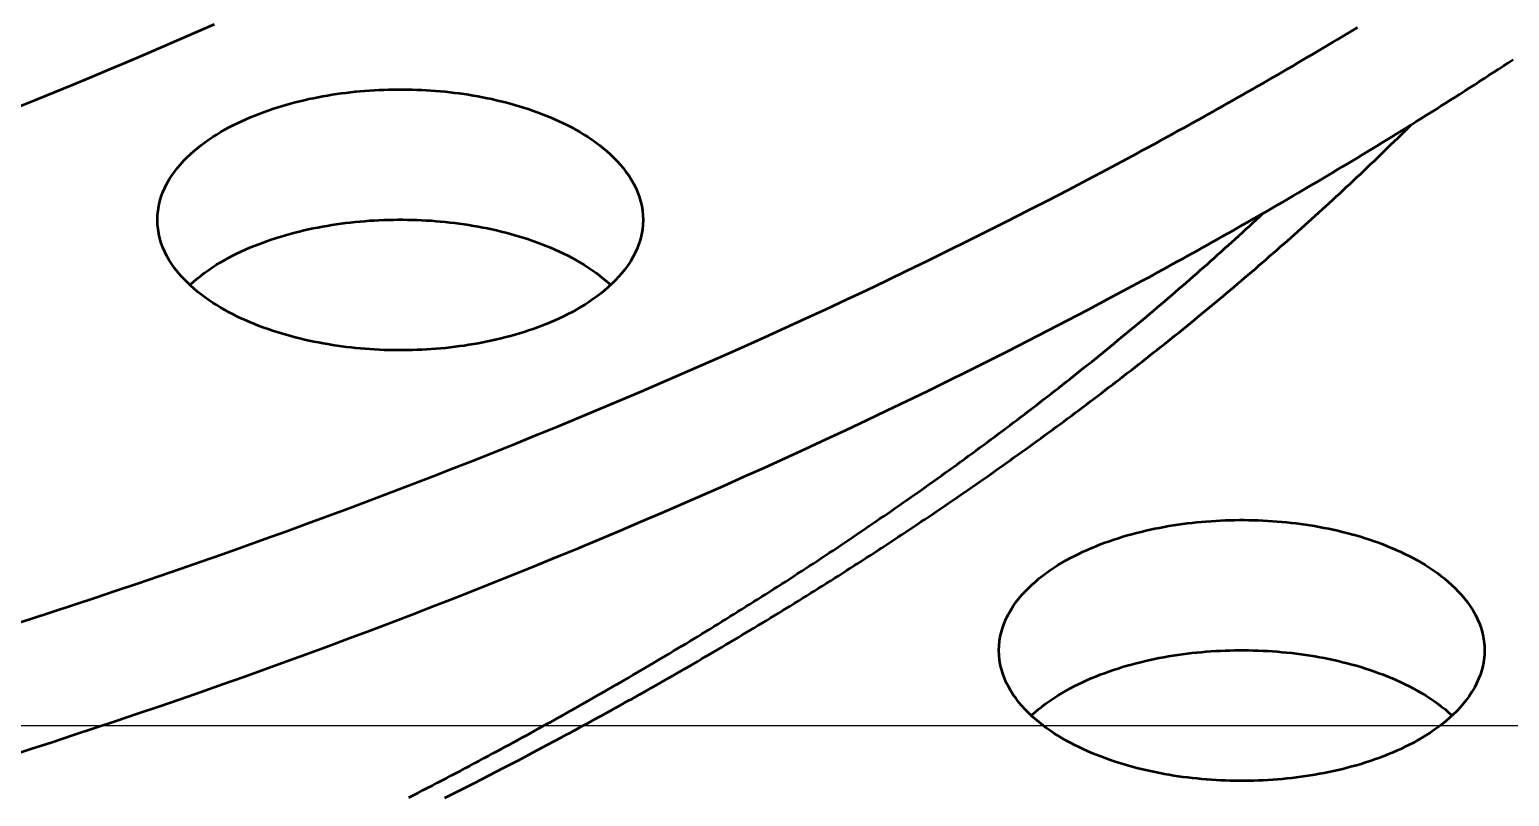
# Model space of a CAD drawing. Header units: millimetres. Extents: x 0 to 841, y 0 to 594.
# Drawn here: x 410.6 to 448.37, y 315.95 to 335.51 of the extents above; entities that cross this region are included whole.
import ezdxf

# ---------------------------------------------------------------- set-up
doc = ezdxf.new("R2010")
doc.units = ezdxf.units.MM
for name, color, linetype, lineweight in [('COTA', 7, 'CONTINUOUS', 25), ('FINA', 7, 'CONTINUOUS', 25), ('VIS', 7, 'CONTINUOUS', 50)]:
    doc.layers.add(name, color=color, linetype=linetype, lineweight=lineweight)

msp = doc.modelspace()

# ---------------------------------------------------------------- linework, layer by layer
at = {"layer": 'COTA'}
msp.add_line((335.5, 317.76), (569.498, 317.76), dxfattribs=at)
at = {"layer": 'FINA'}
for points in [[(410.325, 333.549), (410.783, 333.732), (411.24, 333.917), (411.697, 334.104), (412.152, 334.292), (412.608, 334.482), (413.062, 334.673), (413.516, 334.866), (413.969, 335.06), (414.422, 335.256), (414.874, 335.453), (415.325, 335.652)], [(410.325, 333.549), (410.783, 333.732), (411.24, 333.917), (411.697, 334.104), (412.152, 334.292), (412.608, 334.482), (413.062, 334.673), (413.516, 334.866), (413.969, 335.06), (414.422, 335.256), (414.874, 335.453), (415.325, 335.652)], [(438.625, 332.225), (438.754, 332.294), (438.884, 332.364), (439.013, 332.434), (439.142, 332.503), (439.271, 332.574), (439.4, 332.644), (439.529, 332.714), (439.657, 332.784), (439.786, 332.855), (439.915, 332.926), (440.043, 332.997), (440.172, 333.068), (440.3, 333.139), (440.428, 333.21), (440.557, 333.282), (440.685, 333.353), (440.813, 333.425), (440.941, 333.497), (441.069, 333.569), (441.197, 333.641), (441.325, 333.713), (441.452, 333.785), (441.58, 333.858), (441.707, 333.931), (441.835, 334.003), (441.962, 334.076), (442.09, 334.149), (442.217, 334.223), (442.344, 334.296), (442.471, 334.37), (442.598, 334.443), (442.725, 334.517), (442.852, 334.591), (442.978, 334.665), (443.105, 334.739), (443.232, 334.814), (443.358, 334.888), (443.485, 334.963), (443.611, 335.038), (443.737, 335.113), (443.863, 335.188), (443.989, 335.263), (444.115, 335.338), (444.241, 335.414), (444.367, 335.49), (444.493, 335.565)], [(438.625, 328.903), (438.754, 328.972), (438.884, 329.042), (439.013, 329.111), (439.142, 329.181), (439.271, 329.251), (439.4, 329.322), (439.529, 329.392), (439.657, 329.462), (439.786, 329.533), (439.915, 329.604), (440.043, 329.675), (440.172, 329.746), (440.3, 329.817), (440.428, 329.888), (440.557, 329.96), (440.685, 330.031), (440.813, 330.103), (440.941, 330.175), (441.069, 330.247), (441.197, 330.319), (441.325, 330.391), (441.452, 330.463), (441.58, 330.536), (441.707, 330.609), (441.835, 330.681), (441.962, 330.754), (442.09, 330.827), (442.217, 330.901), (442.344, 330.974), (442.471, 331.048), (442.598, 331.121), (442.725, 331.195), (442.852, 331.269), (442.978, 331.343), (443.105, 331.417), (443.232, 331.492), (443.358, 331.566), (443.485, 331.641), (443.611, 331.716), (443.737, 331.791), (443.863, 331.866), (443.989, 331.941), (444.115, 332.016), (444.241, 332.092), (444.367, 332.167), (444.493, 332.243), (444.618, 332.319), (444.744, 332.395), (444.869, 332.472), (444.995, 332.548), (445.12, 332.625), (445.245, 332.701), (445.37, 332.778), (445.495, 332.855), (445.62, 332.932), (445.745, 333.009), (445.87, 333.087), (445.994, 333.164), (446.119, 333.242), (446.243, 333.32), (446.368, 333.398), (446.492, 333.476), (446.616, 333.555), (446.74, 333.633), (446.864, 333.712), (446.988, 333.79), (447.112, 333.869), (447.235, 333.948), (447.359, 334.028), (447.482, 334.107), (447.606, 334.186), (447.729, 334.266), (447.852, 334.346), (447.975, 334.426), (448.098, 334.506), (448.221, 334.586), (448.344, 334.667), (448.467, 334.747)], [(413.867, 330.659), (413.871, 330.779), (413.883, 330.899), (413.903, 331.018), (413.931, 331.135), (413.966, 331.251), (414.007, 331.364), (414.056, 331.474), (414.11, 331.582), (414.17, 331.686), (414.234, 331.788), (414.304, 331.886), (414.378, 331.982), (414.455, 332.074), (414.536, 332.163), (414.621, 332.249), (414.708, 332.332), (414.798, 332.413), (414.89, 332.49), (414.984, 332.565), (415.081, 332.637), (415.179, 332.707), (415.279, 332.774), (415.381, 332.838), (415.484, 332.901), (415.589, 332.961), (415.695, 333.019), (415.801, 333.074), (415.909, 333.128), (416.018, 333.179), (416.128, 333.229), (416.239, 333.277), (416.35, 333.323), (416.462, 333.367), (416.575, 333.409), (416.689, 333.45), (416.803, 333.488), (416.917, 333.526), (417.032, 333.561), (417.148, 333.595), (417.264, 333.627), (417.381, 333.658), (417.498, 333.688), (417.615, 333.716), (417.732, 333.742), (417.85, 333.767), (417.968, 333.79), (418.087, 333.813), (418.206, 333.833), (418.325, 333.853), (418.444, 333.871), (418.563, 333.887), (418.683, 333.903), (418.802, 333.917), (418.922, 333.93), (419.042, 333.941), (419.162, 333.951), (419.282, 333.96), (419.403, 333.968), (419.523, 333.974), (419.643, 333.979), (419.764, 333.983), (419.884, 333.985), (420.005, 333.986), (420.125, 333.986), (420.246, 333.985), (420.366, 333.983), (420.487, 333.979), (420.607, 333.974), (420.728, 333.968), (420.848, 333.96), (420.968, 333.951), (421.088, 333.941), (421.208, 333.93), (421.328, 333.917), (421.448, 333.903), (421.567, 333.887), (421.686, 333.871), (421.806, 333.853), (421.925, 333.833), (422.043, 333.813), (422.162, 333.79), (422.28, 333.767), (422.398, 333.742), (422.515, 333.716), (422.633, 333.688), (422.75, 333.658), (422.866, 333.627), (422.982, 333.595), (423.098, 333.561), (423.213, 333.526), (423.328, 333.488), (423.442, 333.45), (423.555, 333.409), (423.668, 333.367), (423.78, 333.323), (423.892, 333.277), (424.002, 333.229), (424.112, 333.179), (424.221, 333.128), (424.329, 333.074), (424.436, 333.019), (424.541, 332.961), (424.646, 332.901), (424.749, 332.838), (424.851, 332.774), (424.951, 332.707), (425.049, 332.637), (425.146, 332.565), (425.24, 332.49), (425.333, 332.413), (425.423, 332.332), (425.51, 332.249), (425.594, 332.163), (425.675, 332.074), (425.753, 331.982), (425.826, 331.886), (425.896, 331.788), (425.961, 331.686), (426.02, 331.582), (426.075, 331.474), (426.123, 331.364), (426.165, 331.251), (426.2, 331.135), (426.227, 331.018), (426.247, 330.899), (426.259, 330.779), (426.263, 330.659)], [(424.187, 317.46), (424.293, 317.517), (424.399, 317.574), (424.505, 317.631), (424.611, 317.688), (424.716, 317.746), (424.822, 317.803), (424.928, 317.861), (425.033, 317.918), (425.139, 317.976), (425.244, 318.034), (425.349, 318.092), (425.455, 318.15), (425.56, 318.208), (425.665, 318.267), (425.77, 318.325), (425.875, 318.384), (425.98, 318.442), (426.085, 318.501), (426.19, 318.56), (426.295, 318.619), (426.399, 318.678), (426.504, 318.737), (426.609, 318.796), (426.713, 318.856), (426.818, 318.915), (426.922, 318.975), (427.026, 319.035), (427.131, 319.094), (427.235, 319.154), (427.339, 319.214), (427.443, 319.275), (427.547, 319.335), (427.651, 319.395), (427.755, 319.456), (427.859, 319.516), (427.963, 319.577), (428.066, 319.638), (428.17, 319.699), (428.274, 319.76), (428.377, 319.821), (428.481, 319.882), (428.584, 319.944), (428.687, 320.005), (428.791, 320.067), (428.894, 320.129), (428.997, 320.19), (429.1, 320.252), (429.203, 320.314), (429.306, 320.377), (429.409, 320.439), (429.511, 320.501), (429.614, 320.564), (429.717, 320.626), (429.819, 320.689), (429.922, 320.752), (430.024, 320.815), (430.127, 320.878), (430.229, 320.941), (430.331, 321.005), (430.433, 321.068), (430.535, 321.132), (430.637, 321.195), (430.739, 321.259), (430.841, 321.323), (430.943, 321.387), (431.045, 321.451), (431.146, 321.515), (431.248, 321.58), (431.349, 321.644), (431.451, 321.709), (431.552, 321.774), (431.653, 321.838), (431.754, 321.903), (431.856, 321.968), (431.957, 322.034), (432.058, 322.099), (432.158, 322.164), (432.259, 322.23), (432.36, 322.295), (432.461, 322.361), (432.561, 322.427), (432.662, 322.493), (432.762, 322.559), (432.862, 322.626), (432.963, 322.692), (433.063, 322.758), (433.163, 322.825), (433.263, 322.892), (433.363, 322.959), (433.463, 323.026), (433.563, 323.093), (433.662, 323.16), (433.762, 323.227), (433.861, 323.295), (433.961, 323.362), (434.06, 323.43), (434.16, 323.498), (434.259, 323.566), (434.358, 323.634), (434.457, 323.702), (434.556, 323.77), (434.655, 323.839), (434.753, 323.907), (434.852, 323.976), (434.951, 324.045), (435.049, 324.114), (435.148, 324.183), (435.246, 324.252), (435.344, 324.321), (435.443, 324.391), (435.541, 324.46), (435.639, 324.53), (435.737, 324.6), (435.834, 324.67), (435.932, 324.74), (436.03, 324.81), (436.127, 324.88), (436.225, 324.95), (436.322, 325.021), (436.419, 325.092), (436.517, 325.162), (436.614, 325.233), (436.711, 325.304), (436.808, 325.376), (436.904, 325.447), (437.001, 325.518), (437.098, 325.59), (437.194, 325.662), (437.291, 325.733), (437.387, 325.805), (437.483, 325.877), (437.579, 325.95), (437.675, 326.022), (437.771, 326.094), (437.867, 326.167), (437.963, 326.24), (438.059, 326.313), (438.154, 326.386), (438.25, 326.459), (438.345, 326.532), (438.44, 326.605), (438.535, 326.679), (438.63, 326.752), (438.725, 326.826), (438.82, 326.9), (438.915, 326.974), (439.01, 327.048), (439.104, 327.123), (439.199, 327.197), (439.293, 327.272), (439.387, 327.346), (439.481, 327.421), (439.575, 327.496), (439.669, 327.571), (439.763, 327.646), (439.857, 327.722), (439.95, 327.797), (440.044, 327.873), (440.137, 327.948), (440.23, 328.024), (440.324, 328.1), (440.417, 328.177), (440.51, 328.253), (440.602, 328.329), (440.695, 328.406), (440.788, 328.482), (440.88, 328.559), (440.973, 328.636), (441.065, 328.713), (441.157, 328.791), (441.249, 328.868), (441.341, 328.945), (441.433, 329.023), (441.525, 329.101), (441.616, 329.179), (441.708, 329.257), (441.799, 329.335), (441.89, 329.413), (441.981, 329.492), (442.072, 329.57), (442.163, 329.649), (442.254, 329.728), (442.344, 329.807), (442.435, 329.886), (442.525, 329.966), (442.616, 330.045), (442.706, 330.125), (442.796, 330.204), (442.886, 330.284), (442.975, 330.364), (443.065, 330.444), (443.155, 330.525), (443.244, 330.605), (443.333, 330.685), (443.422, 330.766), (443.511, 330.847), (443.6, 330.928), (443.689, 331.009), (443.778, 331.09), (443.866, 331.172), (443.954, 331.253), (444.043, 331.335), (444.131, 331.417), (444.219, 331.499), (444.307, 331.581), (444.394, 331.663), (444.482, 331.746), (444.569, 331.828), (444.657, 331.911), (444.744, 331.994), (444.831, 332.077), (444.918, 332.16), (445.004, 332.243), (445.091, 332.326), (445.177, 332.41), (445.264, 332.494), (445.35, 332.577), (445.436, 332.661), (445.522, 332.746), (445.608, 332.83), (445.693, 332.914), (445.779, 332.999), (445.864, 333.084)], [(410.091, 320.307), (410.637, 320.482), (411.183, 320.659), (411.727, 320.838), (412.272, 321.018), (412.816, 321.199), (413.359, 321.383), (413.902, 321.568), (414.444, 321.754), (414.986, 321.942), (415.527, 322.132), (416.068, 322.324), (416.608, 322.517), (417.147, 322.711), (417.686, 322.908), (418.224, 323.106), (418.761, 323.305), (419.298, 323.507), (419.835, 323.71), (420.37, 323.915), (420.905, 324.121), (421.439, 324.329), (421.973, 324.539), (422.506, 324.751), (423.038, 324.965), (423.57, 325.18), (424.101, 325.397), (424.631, 325.615), (425.16, 325.836), (425.689, 326.058), (426.217, 326.282), (426.744, 326.508), (427.27, 326.736), (427.795, 326.965), (428.32, 327.197), (428.844, 327.43), (429.367, 327.665), (429.889, 327.902), (430.411, 328.141), (430.931, 328.381), (431.451, 328.624), (431.969, 328.868), (432.487, 329.115), (433.004, 329.363), (433.52, 329.613), (434.035, 329.865), (434.549, 330.12), (435.062, 330.376), (435.574, 330.634), (436.085, 330.894), (436.595, 331.156), (437.104, 331.42), (437.612, 331.686), (438.119, 331.954), (438.625, 332.225)], [(424.448, 328.306), (424.341, 328.25), (424.233, 328.196), (424.124, 328.144), (424.014, 328.094), (423.904, 328.046), (423.792, 328), (423.68, 327.956), (423.567, 327.913), (423.454, 327.872), (423.339, 327.833), (423.225, 327.796), (423.109, 327.76), (422.994, 327.726), (422.878, 327.693), (422.761, 327.662), (422.644, 327.633), (422.527, 327.605), (422.409, 327.578), (422.291, 327.553), (422.173, 327.529), (422.054, 327.507), (421.935, 327.486), (421.816, 327.467), (421.697, 327.448), (421.577, 327.432), (421.458, 327.416), (421.338, 327.402), (421.218, 327.389), (421.098, 327.378), (420.978, 327.367), (420.857, 327.358), (420.737, 327.351), (420.617, 327.344), (420.496, 327.339), (420.375, 327.335), (420.255, 327.333), (420.134, 327.331), (420.013, 327.331), (419.893, 327.332), (419.772, 327.335), (419.652, 327.338), (419.531, 327.343), (419.411, 327.35), (419.29, 327.357), (419.17, 327.366), (419.05, 327.376), (418.93, 327.387), (418.81, 327.4), (418.69, 327.414), (418.57, 327.429), (418.451, 327.446), (418.331, 327.464), (418.212, 327.483), (418.093, 327.504), (417.975, 327.526), (417.856, 327.55), (417.738, 327.574), (417.621, 327.601), (417.503, 327.629), (417.386, 327.658), (417.269, 327.689), (417.153, 327.721), (417.037, 327.755), (416.922, 327.791), (416.807, 327.828), (416.693, 327.867), (416.58, 327.907), (416.467, 327.949), (416.354, 327.993), (416.243, 328.039), (416.132, 328.087), (416.022, 328.137), (415.913, 328.188), (415.805, 328.242), (415.698, 328.298), (415.592, 328.355), (415.487, 328.415), (415.384, 328.478), (415.282, 328.542), (415.182, 328.609), (415.083, 328.679), (414.986, 328.751), (414.892, 328.826), (414.799, 328.903), (414.709, 328.984), (414.622, 329.067), (414.538, 329.153), (414.456, 329.242), (414.379, 329.335), (414.305, 329.43), (414.235, 329.529), (414.17, 329.63), (414.11, 329.735), (414.056, 329.843), (414.008, 329.953), (413.966, 330.066), (413.931, 330.182), (413.903, 330.299), (413.883, 330.418), (413.871, 330.538), (413.867, 330.659)], [(414.694, 328.998), (414.784, 329.079), (414.876, 329.157), (414.971, 329.232), (415.067, 329.305), (415.166, 329.375), (415.266, 329.443), (415.368, 329.508), (415.471, 329.571), (415.576, 329.631), (415.682, 329.69), (415.789, 329.746), (415.897, 329.8), (416.006, 329.852), (416.116, 329.902), (416.227, 329.95), (416.339, 329.996), (416.451, 330.04), (416.564, 330.083), (416.678, 330.124), (416.793, 330.163), (416.908, 330.2), (417.023, 330.236), (417.139, 330.27), (417.255, 330.303), (417.372, 330.334), (417.489, 330.364), (417.607, 330.392), (417.725, 330.418), (417.843, 330.443), (417.962, 330.467), (418.081, 330.489), (418.2, 330.51), (418.319, 330.53), (418.439, 330.548), (418.558, 330.565), (418.678, 330.58), (418.798, 330.594), (418.918, 330.607), (419.039, 330.619), (419.159, 330.629), (419.28, 330.638), (419.401, 330.645), (419.521, 330.652), (419.642, 330.657), (419.763, 330.661), (419.884, 330.663), (420.005, 330.664), (420.126, 330.664), (420.246, 330.663), (420.367, 330.661), (420.488, 330.657), (420.609, 330.652), (420.73, 330.645), (420.85, 330.638), (420.971, 330.629), (421.091, 330.619), (421.212, 330.607), (421.332, 330.594), (421.452, 330.58), (421.572, 330.565), (421.692, 330.548), (421.811, 330.53), (421.931, 330.51), (422.05, 330.489), (422.168, 330.467), (422.287, 330.443), (422.405, 330.418), (422.523, 330.392), (422.641, 330.364), (422.758, 330.334), (422.875, 330.303), (422.991, 330.27), (423.107, 330.236), (423.223, 330.2), (423.338, 330.163), (423.452, 330.124), (423.566, 330.083), (423.679, 330.04), (423.791, 329.996), (423.903, 329.95), (424.014, 329.902), (424.124, 329.852), (424.233, 329.8), (424.341, 329.746), (424.449, 329.69), (424.554, 329.631), (424.659, 329.571), (424.762, 329.508), (424.864, 329.443), (424.964, 329.375), (425.063, 329.305), (425.16, 329.232), (425.254, 329.157), (425.346, 329.079), (425.436, 328.998)], [(422.434, 317.048), (422.54, 317.105), (422.646, 317.162), (422.752, 317.219), (422.858, 317.276), (422.964, 317.334), (423.07, 317.391), (423.175, 317.449), (423.281, 317.507), (423.386, 317.565), (423.492, 317.623), (423.597, 317.681), (423.703, 317.739), (423.808, 317.797), (423.913, 317.855), (424.018, 317.914), (424.123, 317.973), (424.228, 318.031), (424.333, 318.09), (424.438, 318.149), (424.543, 318.208), (424.648, 318.267), (424.753, 318.327), (424.857, 318.386), (424.962, 318.446), (425.066, 318.505), (425.171, 318.565), (425.275, 318.625), (425.38, 318.685), (425.484, 318.745), (425.588, 318.805), (425.692, 318.865), (425.796, 318.926), (425.901, 318.986), (426.004, 319.047), (426.108, 319.107), (426.212, 319.168), (426.316, 319.229), (426.42, 319.29), (426.523, 319.352), (426.627, 319.413), (426.73, 319.474), (426.834, 319.536), (426.937, 319.598), (427.04, 319.659), (427.144, 319.721), (427.247, 319.783), (427.35, 319.845), (427.453, 319.908), (427.556, 319.97), (427.659, 320.032), (427.761, 320.095), (427.864, 320.158), (427.967, 320.22), (428.069, 320.283), (428.172, 320.346), (428.274, 320.41), (428.377, 320.473), (428.479, 320.536), (428.581, 320.6), (428.683, 320.663), (428.785, 320.727), (428.887, 320.791), (428.989, 320.855), (429.091, 320.919), (429.193, 320.983), (429.295, 321.048), (429.396, 321.112), (429.498, 321.177), (429.599, 321.242), (429.701, 321.306), (429.802, 321.371), (429.903, 321.436), (430.004, 321.502), (430.106, 321.567), (430.207, 321.632), (430.307, 321.698), (430.408, 321.764), (430.509, 321.829), (430.61, 321.895), (430.71, 321.961), (430.811, 322.027), (430.911, 322.094), (431.012, 322.16), (431.112, 322.227), (431.212, 322.293), (431.312, 322.36), (431.412, 322.427), (431.512, 322.494), (431.612, 322.561), (431.712, 322.628), (431.812, 322.696), (431.911, 322.763), (432.011, 322.831), (432.11, 322.899), (432.21, 322.967), (432.309, 323.035), (432.408, 323.103), (432.507, 323.171), (432.606, 323.239), (432.705, 323.308), (432.804, 323.376), (432.903, 323.445), (433.002, 323.514), (433.1, 323.583), (433.199, 323.652), (433.297, 323.722), (433.396, 323.791), (433.494, 323.86), (433.592, 323.93), (433.69, 324), (433.788, 324.07), (433.886, 324.14), (433.984, 324.21), (434.081, 324.28), (434.179, 324.351), (434.276, 324.421), (434.374, 324.492), (434.471, 324.563), (434.568, 324.634), (434.666, 324.705), (434.763, 324.776), (434.86, 324.847), (434.956, 324.919), (435.053, 324.99), (435.15, 325.062), (435.246, 325.134), (435.343, 325.206), (435.439, 325.278), (435.535, 325.35), (435.632, 325.422), (435.728, 325.495), (435.824, 325.568), (435.919, 325.64), (436.015, 325.713), (436.111, 325.786), (436.206, 325.859), (436.302, 325.933), (436.397, 326.006), (436.492, 326.08), (436.588, 326.153), (436.683, 326.227), (436.778, 326.301), (436.872, 326.375), (436.967, 326.449), (437.062, 326.524), (437.156, 326.598), (437.251, 326.673), (437.345, 326.748), (437.439, 326.823), (437.533, 326.898), (437.627, 326.973), (437.721, 327.048), (437.815, 327.124), (437.909, 327.199), (438.002, 327.275), (438.096, 327.351), (438.189, 327.427), (438.282, 327.503), (438.375, 327.579), (438.468, 327.656), (438.561, 327.732), (438.654, 327.809), (438.746, 327.886), (438.839, 327.963), (438.931, 328.04), (439.024, 328.117), (439.116, 328.194), (439.208, 328.272), (439.3, 328.349), (439.392, 328.427), (439.483, 328.505), (439.575, 328.583), (439.666, 328.661), (439.758, 328.74), (439.849, 328.818), (439.94, 328.897), (440.031, 328.976), (440.122, 329.055), (440.213, 329.134), (440.303, 329.213), (440.394, 329.292), (440.484, 329.372), (440.574, 329.451), (440.665, 329.531), (440.755, 329.611), (440.844, 329.691), (440.934, 329.771), (441.024, 329.852), (441.113, 329.932), (441.203, 330.013), (441.292, 330.093), (441.381, 330.174), (441.47, 330.255), (441.559, 330.337), (441.647, 330.418), (441.736, 330.499), (441.824, 330.581), (441.913, 330.663), (442.001, 330.745), (442.089, 330.827)], [(426.263, 330.659), (426.259, 330.534), (426.246, 330.41), (426.225, 330.287), (426.195, 330.166), (426.158, 330.047), (426.113, 329.93), (426.062, 329.817), (426.004, 329.706), (425.94, 329.599), (425.872, 329.495), (425.798, 329.394), (425.72, 329.296), (425.638, 329.202), (425.553, 329.112), (425.464, 329.024), (425.372, 328.939), (425.277, 328.858), (425.18, 328.78), (425.081, 328.704), (424.98, 328.631), (424.877, 328.561), (424.772, 328.493), (424.665, 328.428), (424.557, 328.366), (424.448, 328.306)], [(410.091, 316.985), (410.637, 317.16), (411.183, 317.337), (411.727, 317.516), (412.272, 317.696), (412.816, 317.877), (413.359, 318.061), (413.902, 318.246), (414.444, 318.432), (414.986, 318.62), (415.527, 318.81), (416.068, 319.001), (416.608, 319.195), (417.147, 319.389), (417.686, 319.586), (418.224, 319.784), (418.761, 319.983), (419.298, 320.185), (419.835, 320.388), (420.37, 320.593), (420.905, 320.799), (421.439, 321.007), (421.973, 321.217), (422.506, 321.429), (423.038, 321.643), (423.57, 321.858), (424.101, 322.075), (424.631, 322.293), (425.16, 322.514), (425.689, 322.736), (426.217, 322.96), (426.744, 323.186), (427.27, 323.414), (427.795, 323.643), (428.32, 323.875), (428.844, 324.108), (429.367, 324.343), (429.889, 324.58), (430.411, 324.819), (430.931, 325.059), (431.451, 325.302), (431.969, 325.546), (432.487, 325.793), (433.004, 326.041), (433.52, 326.291), (434.035, 326.543), (434.549, 326.798), (435.062, 327.054), (435.574, 327.312), (436.085, 327.572), (436.595, 327.834), (437.104, 328.098), (437.612, 328.364), (438.119, 328.632), (438.625, 328.903)], [(435.343, 319.673), (435.347, 319.794), (435.359, 319.914), (435.379, 320.032), (435.407, 320.15), (435.442, 320.265), (435.484, 320.378), (435.532, 320.488), (435.586, 320.596), (435.646, 320.701), (435.711, 320.802), (435.78, 320.901), (435.854, 320.996), (435.931, 321.088), (436.012, 321.177), (436.097, 321.264), (436.184, 321.347), (436.274, 321.427), (436.366, 321.505), (436.461, 321.579), (436.557, 321.651), (436.656, 321.721), (436.756, 321.788), (436.857, 321.853), (436.96, 321.915), (437.065, 321.975), (437.171, 322.033), (437.278, 322.089), (437.385, 322.142), (437.494, 322.194), (437.604, 322.244), (437.715, 322.291), (437.826, 322.337), (437.938, 322.381), (438.051, 322.423), (438.165, 322.464), (438.279, 322.503), (438.394, 322.54), (438.509, 322.576), (438.624, 322.61), (438.74, 322.642), (438.857, 322.673), (438.974, 322.702), (439.091, 322.73), (439.209, 322.756), (439.326, 322.781), (439.445, 322.805), (439.563, 322.827), (439.682, 322.848), (439.801, 322.867), (439.92, 322.885), (440.039, 322.902), (440.159, 322.917), (440.279, 322.931), (440.398, 322.944), (440.518, 322.955), (440.638, 322.966), (440.759, 322.974), (440.879, 322.982), (440.999, 322.988), (441.12, 322.993), (441.24, 322.997), (441.361, 323), (441.481, 323.001), (441.602, 323.001), (441.722, 323), (441.843, 322.997), (441.963, 322.993), (442.083, 322.988), (442.204, 322.982), (442.324, 322.974), (442.444, 322.966), (442.564, 322.955), (442.684, 322.944), (442.804, 322.931), (442.924, 322.917), (443.043, 322.902), (443.163, 322.885), (443.282, 322.867), (443.401, 322.848), (443.519, 322.827), (443.638, 322.805), (443.756, 322.781), (443.874, 322.756), (443.992, 322.73), (444.109, 322.702), (444.226, 322.673), (444.342, 322.642), (444.458, 322.61), (444.574, 322.576), (444.689, 322.54), (444.804, 322.503), (444.918, 322.464), (445.031, 322.423), (445.144, 322.381), (445.256, 322.337), (445.368, 322.291), (445.478, 322.244), (445.588, 322.194), (445.697, 322.142), (445.805, 322.089), (445.912, 322.033), (446.018, 321.975), (446.122, 321.915), (446.225, 321.853), (446.327, 321.788), (446.427, 321.721), (446.526, 321.651), (446.622, 321.579), (446.717, 321.505), (446.809, 321.427), (446.899, 321.347), (446.986, 321.264), (447.07, 321.177), (447.151, 321.088), (447.229, 320.996), (447.302, 320.901), (447.372, 320.802), (447.437, 320.701), (447.496, 320.596), (447.551, 320.488), (447.599, 320.378), (447.641, 320.265), (447.676, 320.15), (447.703, 320.032), (447.723, 319.914), (447.735, 319.794), (447.74, 319.673)], [(445.924, 317.32), (445.817, 317.264), (445.709, 317.21), (445.6, 317.158), (445.491, 317.108), (445.38, 317.06), (445.268, 317.014), (445.156, 316.97), (445.043, 316.928), (444.93, 316.887), (444.816, 316.848), (444.701, 316.81), (444.586, 316.775), (444.47, 316.74), (444.354, 316.708), (444.237, 316.677), (444.12, 316.647), (444.003, 316.619), (443.885, 316.593), (443.767, 316.567), (443.649, 316.544), (443.53, 316.521), (443.411, 316.501), (443.292, 316.481), (443.173, 316.463), (443.054, 316.446), (442.934, 316.431), (442.814, 316.416), (442.694, 316.404), (442.574, 316.392), (442.454, 316.382), (442.334, 316.373), (442.213, 316.365), (442.093, 316.359), (441.972, 316.354), (441.852, 316.35), (441.731, 316.347), (441.61, 316.346), (441.49, 316.346), (441.369, 316.347), (441.248, 316.349), (441.128, 316.353), (441.007, 316.358), (440.887, 316.364), (440.766, 316.372), (440.646, 316.38), (440.526, 316.39), (440.406, 316.402), (440.286, 316.414), (440.166, 316.428), (440.046, 316.444), (439.927, 316.46), (439.807, 316.478), (439.688, 316.498), (439.569, 316.518), (439.451, 316.54), (439.333, 316.564), (439.214, 316.589), (439.097, 316.615), (438.979, 316.643), (438.862, 316.672), (438.746, 316.703), (438.629, 316.736), (438.514, 316.77), (438.398, 316.805), (438.284, 316.842), (438.169, 316.881), (438.056, 316.922), (437.943, 316.964), (437.83, 317.008), (437.719, 317.054), (437.608, 317.101), (437.498, 317.151), (437.389, 317.203), (437.281, 317.256), (437.174, 317.312), (437.068, 317.37), (436.963, 317.43), (436.86, 317.492), (436.758, 317.557), (436.658, 317.624), (436.559, 317.693), (436.463, 317.766), (436.368, 317.84), (436.275, 317.918), (436.185, 317.998), (436.098, 318.081), (436.014, 318.168), (435.933, 318.257), (435.855, 318.349), (435.781, 318.445), (435.711, 318.543), (435.646, 318.645), (435.587, 318.75), (435.532, 318.857), (435.484, 318.968), (435.442, 319.081), (435.407, 319.196), (435.379, 319.314), (435.359, 319.433), (435.347, 319.553), (435.343, 319.673)], [(436.17, 318.012), (436.26, 318.093), (436.352, 318.171), (436.447, 318.247), (436.543, 318.32), (436.642, 318.39), (436.742, 318.457), (436.844, 318.522), (436.947, 318.585), (437.052, 318.646), (437.158, 318.704), (437.265, 318.76), (437.373, 318.814), (437.482, 318.866), (437.592, 318.916), (437.703, 318.964), (437.815, 319.011), (437.927, 319.055), (438.041, 319.097), (438.154, 319.138), (438.269, 319.177), (438.384, 319.215), (438.499, 319.251), (438.615, 319.285), (438.732, 319.317), (438.848, 319.349), (438.966, 319.378), (439.083, 319.406), (439.201, 319.433), (439.319, 319.458), (439.438, 319.482), (439.557, 319.504), (439.676, 319.525), (439.795, 319.544), (439.915, 319.562), (440.034, 319.579), (440.154, 319.595), (440.274, 319.609), (440.395, 319.622), (440.515, 319.633), (440.635, 319.643), (440.756, 319.652), (440.877, 319.66), (440.997, 319.666), (441.118, 319.671), (441.239, 319.675), (441.36, 319.678), (441.481, 319.679), (441.602, 319.679), (441.723, 319.678), (441.844, 319.675), (441.964, 319.671), (442.085, 319.666), (442.206, 319.66), (442.327, 319.652), (442.447, 319.643), (442.568, 319.633), (442.688, 319.622), (442.808, 319.609), (442.928, 319.595), (443.048, 319.579), (443.168, 319.562), (443.287, 319.544), (443.407, 319.525), (443.526, 319.504), (443.645, 319.482), (443.763, 319.458), (443.881, 319.433), (443.999, 319.406), (444.117, 319.378), (444.234, 319.349), (444.351, 319.317), (444.467, 319.285), (444.583, 319.251), (444.699, 319.215), (444.814, 319.177), (444.928, 319.138), (445.042, 319.097), (445.155, 319.055), (445.268, 319.011), (445.379, 318.964), (445.49, 318.916), (445.6, 318.866), (445.709, 318.814), (445.818, 318.76), (445.925, 318.704), (446.031, 318.646), (446.135, 318.585), (446.239, 318.522), (446.34, 318.457), (446.441, 318.39), (446.539, 318.32), (446.636, 318.247), (446.73, 318.171), (446.822, 318.093), (446.912, 318.012)], [(447.74, 319.673), (447.735, 319.549), (447.722, 319.425), (447.701, 319.302), (447.671, 319.18), (447.634, 319.061), (447.589, 318.945), (447.538, 318.831), (447.48, 318.721), (447.417, 318.613), (447.348, 318.509), (447.274, 318.408), (447.196, 318.311), (447.114, 318.217), (447.029, 318.126), (446.94, 318.038), (446.848, 317.954), (446.754, 317.872), (446.657, 317.794), (446.557, 317.718), (446.456, 317.646), (446.353, 317.575), (446.248, 317.508), (446.141, 317.443), (446.033, 317.38), (445.924, 317.32)], [(421.202, 315.909), (421.577, 316.099), (421.952, 316.289), (422.326, 316.481), (422.7, 316.675), (423.073, 316.869), (423.445, 317.065), (423.817, 317.262), (424.187, 317.46)], [(420.284, 315.921), (420.404, 315.983), (420.524, 316.044), (420.644, 316.106), (420.764, 316.168), (420.884, 316.23), (421.003, 316.292), (421.123, 316.354), (421.243, 316.417), (421.362, 316.479), (421.482, 316.542), (421.601, 316.605), (421.72, 316.668), (421.839, 316.731), (421.959, 316.794), (422.078, 316.857), (422.197, 316.921), (422.316, 316.984), (422.434, 317.048)]]:
    msp.add_lwpolyline(points, dxfattribs=at)
at = {"layer": 'VIS'}
for points in [[(410.325, 333.549), (410.783, 333.732), (411.24, 333.917), (411.697, 334.104), (412.152, 334.292), (412.608, 334.482), (413.062, 334.673), (413.516, 334.866), (413.969, 335.06), (414.422, 335.256), (414.874, 335.453), (415.325, 335.652)], [(410.325, 333.549), (410.783, 333.732), (411.24, 333.917), (411.697, 334.104), (412.152, 334.292), (412.608, 334.482), (413.062, 334.673), (413.516, 334.866), (413.969, 335.06), (414.422, 335.256), (414.874, 335.453), (415.325, 335.652)], [(438.625, 332.225), (438.754, 332.294), (438.884, 332.364), (439.013, 332.434), (439.142, 332.503), (439.271, 332.574), (439.4, 332.644), (439.529, 332.714), (439.657, 332.784), (439.786, 332.855), (439.915, 332.926), (440.043, 332.997), (440.172, 333.068), (440.3, 333.139), (440.428, 333.21), (440.557, 333.282), (440.685, 333.353), (440.813, 333.425), (440.941, 333.497), (441.069, 333.569), (441.197, 333.641), (441.325, 333.713), (441.452, 333.785), (441.58, 333.858), (441.707, 333.931), (441.835, 334.003), (441.962, 334.076), (442.09, 334.149), (442.217, 334.223), (442.344, 334.296), (442.471, 334.37), (442.598, 334.443), (442.725, 334.517), (442.852, 334.591), (442.978, 334.665), (443.105, 334.739), (443.232, 334.814), (443.358, 334.888), (443.485, 334.963), (443.611, 335.038), (443.737, 335.113), (443.863, 335.188), (443.989, 335.263), (444.115, 335.338), (444.241, 335.414), (444.367, 335.49), (444.493, 335.565)], [(438.625, 328.903), (438.754, 328.972), (438.884, 329.042), (439.013, 329.111), (439.142, 329.181), (439.271, 329.251), (439.4, 329.322), (439.529, 329.392), (439.657, 329.462), (439.786, 329.533), (439.915, 329.604), (440.043, 329.675), (440.172, 329.746), (440.3, 329.817), (440.428, 329.888), (440.557, 329.96), (440.685, 330.031), (440.813, 330.103), (440.941, 330.175), (441.069, 330.247), (441.197, 330.319), (441.325, 330.391), (441.452, 330.463), (441.58, 330.536), (441.707, 330.609), (441.835, 330.681), (441.962, 330.754), (442.09, 330.827), (442.217, 330.901), (442.344, 330.974), (442.471, 331.048), (442.598, 331.121), (442.725, 331.195), (442.852, 331.269), (442.978, 331.343), (443.105, 331.417), (443.232, 331.492), (443.358, 331.566), (443.485, 331.641), (443.611, 331.716), (443.737, 331.791), (443.863, 331.866), (443.989, 331.941), (444.115, 332.016), (444.241, 332.092), (444.367, 332.167), (444.493, 332.243), (444.618, 332.319), (444.744, 332.395), (444.869, 332.472), (444.995, 332.548), (445.12, 332.625), (445.245, 332.701), (445.37, 332.778), (445.495, 332.855), (445.62, 332.932), (445.745, 333.009), (445.87, 333.087), (445.994, 333.164), (446.119, 333.242), (446.243, 333.32), (446.368, 333.398), (446.492, 333.476), (446.616, 333.555), (446.74, 333.633), (446.864, 333.712), (446.988, 333.79), (447.112, 333.869), (447.235, 333.948), (447.359, 334.028), (447.482, 334.107), (447.606, 334.186), (447.729, 334.266), (447.852, 334.346), (447.975, 334.426), (448.098, 334.506), (448.221, 334.586), (448.344, 334.667), (448.467, 334.747)], [(413.867, 330.659), (413.871, 330.779), (413.883, 330.899), (413.903, 331.018), (413.931, 331.135), (413.966, 331.251), (414.007, 331.364), (414.056, 331.474), (414.11, 331.582), (414.17, 331.686), (414.234, 331.788), (414.304, 331.886), (414.378, 331.982), (414.455, 332.074), (414.536, 332.163), (414.621, 332.249), (414.708, 332.332), (414.798, 332.413), (414.89, 332.49), (414.984, 332.565), (415.081, 332.637), (415.179, 332.707), (415.279, 332.774), (415.381, 332.838), (415.484, 332.901), (415.589, 332.961), (415.695, 333.019), (415.801, 333.074), (415.909, 333.128), (416.018, 333.179), (416.128, 333.229), (416.239, 333.277), (416.35, 333.323), (416.462, 333.367), (416.575, 333.409), (416.689, 333.45), (416.803, 333.488), (416.917, 333.526), (417.032, 333.561), (417.148, 333.595), (417.264, 333.627), (417.381, 333.658), (417.498, 333.688), (417.615, 333.716), (417.732, 333.742), (417.85, 333.767), (417.968, 333.79), (418.087, 333.813), (418.206, 333.833), (418.325, 333.853), (418.444, 333.871), (418.563, 333.887), (418.683, 333.903), (418.802, 333.917), (418.922, 333.93), (419.042, 333.941), (419.162, 333.951), (419.282, 333.96), (419.403, 333.968), (419.523, 333.974), (419.643, 333.979), (419.764, 333.983), (419.884, 333.985), (420.005, 333.986), (420.125, 333.986), (420.246, 333.985), (420.366, 333.983), (420.487, 333.979), (420.607, 333.974), (420.728, 333.968), (420.848, 333.96), (420.968, 333.951), (421.088, 333.941), (421.208, 333.93), (421.328, 333.917), (421.448, 333.903), (421.567, 333.887), (421.686, 333.871), (421.806, 333.853), (421.925, 333.833), (422.043, 333.813), (422.162, 333.79), (422.28, 333.767), (422.398, 333.742), (422.515, 333.716), (422.633, 333.688), (422.75, 333.658), (422.866, 333.627), (422.982, 333.595), (423.098, 333.561), (423.213, 333.526), (423.328, 333.488), (423.442, 333.45), (423.555, 333.409), (423.668, 333.367), (423.78, 333.323), (423.892, 333.277), (424.002, 333.229), (424.112, 333.179), (424.221, 333.128), (424.329, 333.074), (424.436, 333.019), (424.541, 332.961), (424.646, 332.901), (424.749, 332.838), (424.851, 332.774), (424.951, 332.707), (425.049, 332.637), (425.146, 332.565), (425.24, 332.49), (425.333, 332.413), (425.423, 332.332), (425.51, 332.249), (425.594, 332.163), (425.675, 332.074), (425.753, 331.982), (425.826, 331.886), (425.896, 331.788), (425.961, 331.686), (426.02, 331.582), (426.075, 331.474), (426.123, 331.364), (426.165, 331.251), (426.2, 331.135), (426.227, 331.018), (426.247, 330.899), (426.259, 330.779), (426.263, 330.659)], [(424.187, 317.46), (424.293, 317.517), (424.399, 317.574), (424.505, 317.631), (424.611, 317.688), (424.716, 317.746), (424.822, 317.803), (424.928, 317.861), (425.033, 317.918), (425.139, 317.976), (425.244, 318.034), (425.349, 318.092), (425.455, 318.15), (425.56, 318.208), (425.665, 318.267), (425.77, 318.325), (425.875, 318.384), (425.98, 318.442), (426.085, 318.501), (426.19, 318.56), (426.295, 318.619), (426.399, 318.678), (426.504, 318.737), (426.609, 318.796), (426.713, 318.856), (426.818, 318.915), (426.922, 318.975), (427.026, 319.035), (427.131, 319.094), (427.235, 319.154), (427.339, 319.214), (427.443, 319.275), (427.547, 319.335), (427.651, 319.395), (427.755, 319.456), (427.859, 319.516), (427.963, 319.577), (428.066, 319.638), (428.17, 319.699), (428.274, 319.76), (428.377, 319.821), (428.481, 319.882), (428.584, 319.944), (428.687, 320.005), (428.791, 320.067), (428.894, 320.129), (428.997, 320.19), (429.1, 320.252), (429.203, 320.314), (429.306, 320.377), (429.409, 320.439), (429.511, 320.501), (429.614, 320.564), (429.717, 320.626), (429.819, 320.689), (429.922, 320.752), (430.024, 320.815), (430.127, 320.878), (430.229, 320.941), (430.331, 321.005), (430.433, 321.068), (430.535, 321.132), (430.637, 321.195), (430.739, 321.259), (430.841, 321.323), (430.943, 321.387), (431.045, 321.451), (431.146, 321.515), (431.248, 321.58), (431.349, 321.644), (431.451, 321.709), (431.552, 321.774), (431.653, 321.838), (431.754, 321.903), (431.856, 321.968), (431.957, 322.034), (432.058, 322.099), (432.158, 322.164), (432.259, 322.23), (432.36, 322.295), (432.461, 322.361), (432.561, 322.427), (432.662, 322.493), (432.762, 322.559), (432.862, 322.626), (432.963, 322.692), (433.063, 322.758), (433.163, 322.825), (433.263, 322.892), (433.363, 322.959), (433.463, 323.026), (433.563, 323.093), (433.662, 323.16), (433.762, 323.227), (433.861, 323.295), (433.961, 323.362), (434.06, 323.43), (434.16, 323.498), (434.259, 323.566), (434.358, 323.634), (434.457, 323.702), (434.556, 323.77), (434.655, 323.839), (434.753, 323.907), (434.852, 323.976), (434.951, 324.045), (435.049, 324.114), (435.148, 324.183), (435.246, 324.252), (435.344, 324.321), (435.443, 324.391), (435.541, 324.46), (435.639, 324.53), (435.737, 324.6), (435.834, 324.67), (435.932, 324.74), (436.03, 324.81), (436.127, 324.88), (436.225, 324.95), (436.322, 325.021), (436.419, 325.092), (436.517, 325.162), (436.614, 325.233), (436.711, 325.304), (436.808, 325.376), (436.904, 325.447), (437.001, 325.518), (437.098, 325.59), (437.194, 325.662), (437.291, 325.733), (437.387, 325.805), (437.483, 325.877), (437.579, 325.95), (437.675, 326.022), (437.771, 326.094), (437.867, 326.167), (437.963, 326.24), (438.059, 326.313), (438.154, 326.386), (438.25, 326.459), (438.345, 326.532), (438.44, 326.605), (438.535, 326.679), (438.63, 326.752), (438.725, 326.826), (438.82, 326.9), (438.915, 326.974), (439.01, 327.048), (439.104, 327.123), (439.199, 327.197), (439.293, 327.272), (439.387, 327.346), (439.481, 327.421), (439.575, 327.496), (439.669, 327.571), (439.763, 327.646), (439.857, 327.722), (439.95, 327.797), (440.044, 327.873), (440.137, 327.948), (440.23, 328.024), (440.324, 328.1), (440.417, 328.177), (440.51, 328.253), (440.602, 328.329), (440.695, 328.406), (440.788, 328.482), (440.88, 328.559), (440.973, 328.636), (441.065, 328.713), (441.157, 328.791), (441.249, 328.868), (441.341, 328.945), (441.433, 329.023), (441.525, 329.101), (441.616, 329.179), (441.708, 329.257), (441.799, 329.335), (441.89, 329.413), (441.981, 329.492), (442.072, 329.57), (442.163, 329.649), (442.254, 329.728), (442.344, 329.807), (442.435, 329.886), (442.525, 329.966), (442.616, 330.045), (442.706, 330.125), (442.796, 330.204), (442.886, 330.284), (442.975, 330.364), (443.065, 330.444), (443.155, 330.525), (443.244, 330.605), (443.333, 330.685), (443.422, 330.766), (443.511, 330.847), (443.6, 330.928), (443.689, 331.009), (443.778, 331.09), (443.866, 331.172), (443.954, 331.253), (444.043, 331.335), (444.131, 331.417), (444.219, 331.499), (444.307, 331.581), (444.394, 331.663), (444.482, 331.746), (444.569, 331.828), (444.657, 331.911), (444.744, 331.994), (444.831, 332.077), (444.918, 332.16), (445.004, 332.243), (445.091, 332.326), (445.177, 332.41), (445.264, 332.494), (445.35, 332.577), (445.436, 332.661), (445.522, 332.746), (445.608, 332.83), (445.693, 332.914), (445.779, 332.999), (445.864, 333.084)], [(410.091, 320.307), (410.637, 320.482), (411.183, 320.659), (411.727, 320.838), (412.272, 321.018), (412.816, 321.199), (413.359, 321.383), (413.902, 321.568), (414.444, 321.754), (414.986, 321.942), (415.527, 322.132), (416.068, 322.324), (416.608, 322.517), (417.147, 322.711), (417.686, 322.908), (418.224, 323.106), (418.761, 323.305), (419.298, 323.507), (419.835, 323.71), (420.37, 323.915), (420.905, 324.121), (421.439, 324.329), (421.973, 324.539), (422.506, 324.751), (423.038, 324.965), (423.57, 325.18), (424.101, 325.397), (424.631, 325.615), (425.16, 325.836), (425.689, 326.058), (426.217, 326.282), (426.744, 326.508), (427.27, 326.736), (427.795, 326.965), (428.32, 327.197), (428.844, 327.43), (429.367, 327.665), (429.889, 327.902), (430.411, 328.141), (430.931, 328.381), (431.451, 328.624), (431.969, 328.868), (432.487, 329.115), (433.004, 329.363), (433.52, 329.613), (434.035, 329.865), (434.549, 330.12), (435.062, 330.376), (435.574, 330.634), (436.085, 330.894), (436.595, 331.156), (437.104, 331.42), (437.612, 331.686), (438.119, 331.954), (438.625, 332.225)], [(424.448, 328.306), (424.341, 328.25), (424.233, 328.196), (424.124, 328.144), (424.014, 328.094), (423.904, 328.046), (423.792, 328), (423.68, 327.956), (423.567, 327.913), (423.454, 327.872), (423.339, 327.833), (423.225, 327.796), (423.109, 327.76), (422.994, 327.726), (422.878, 327.693), (422.761, 327.662), (422.644, 327.633), (422.527, 327.605), (422.409, 327.578), (422.291, 327.553), (422.173, 327.529), (422.054, 327.507), (421.935, 327.486), (421.816, 327.467), (421.697, 327.448), (421.577, 327.432), (421.458, 327.416), (421.338, 327.402), (421.218, 327.389), (421.098, 327.378), (420.978, 327.367), (420.857, 327.358), (420.737, 327.351), (420.617, 327.344), (420.496, 327.339), (420.375, 327.335), (420.255, 327.333), (420.134, 327.331), (420.013, 327.331), (419.893, 327.332), (419.772, 327.335), (419.652, 327.338), (419.531, 327.343), (419.411, 327.35), (419.29, 327.357), (419.17, 327.366), (419.05, 327.376), (418.93, 327.387), (418.81, 327.4), (418.69, 327.414), (418.57, 327.429), (418.451, 327.446), (418.331, 327.464), (418.212, 327.483), (418.093, 327.504), (417.975, 327.526), (417.856, 327.55), (417.738, 327.574), (417.621, 327.601), (417.503, 327.629), (417.386, 327.658), (417.269, 327.689), (417.153, 327.721), (417.037, 327.755), (416.922, 327.791), (416.807, 327.828), (416.693, 327.867), (416.58, 327.907), (416.467, 327.949), (416.354, 327.993), (416.243, 328.039), (416.132, 328.087), (416.022, 328.137), (415.913, 328.188), (415.805, 328.242), (415.698, 328.298), (415.592, 328.355), (415.487, 328.415), (415.384, 328.478), (415.282, 328.542), (415.182, 328.609), (415.083, 328.679), (414.986, 328.751), (414.892, 328.826), (414.799, 328.903), (414.709, 328.984), (414.622, 329.067), (414.538, 329.153), (414.456, 329.242), (414.379, 329.335), (414.305, 329.43), (414.235, 329.529), (414.17, 329.63), (414.11, 329.735), (414.056, 329.843), (414.008, 329.953), (413.966, 330.066), (413.931, 330.182), (413.903, 330.299), (413.883, 330.418), (413.871, 330.538), (413.867, 330.659)], [(414.694, 328.998), (414.784, 329.079), (414.876, 329.157), (414.971, 329.232), (415.067, 329.305), (415.166, 329.375), (415.266, 329.443), (415.368, 329.508), (415.471, 329.571), (415.576, 329.631), (415.682, 329.69), (415.789, 329.746), (415.897, 329.8), (416.006, 329.852), (416.116, 329.902), (416.227, 329.95), (416.339, 329.996), (416.451, 330.04), (416.564, 330.083), (416.678, 330.124), (416.793, 330.163), (416.908, 330.2), (417.023, 330.236), (417.139, 330.27), (417.255, 330.303), (417.372, 330.334), (417.489, 330.364), (417.607, 330.392), (417.725, 330.418), (417.843, 330.443), (417.962, 330.467), (418.081, 330.489), (418.2, 330.51), (418.319, 330.53), (418.439, 330.548), (418.558, 330.565), (418.678, 330.58), (418.798, 330.594), (418.918, 330.607), (419.039, 330.619), (419.159, 330.629), (419.28, 330.638), (419.401, 330.645), (419.521, 330.652), (419.642, 330.657), (419.763, 330.661), (419.884, 330.663), (420.005, 330.664), (420.126, 330.664), (420.246, 330.663), (420.367, 330.661), (420.488, 330.657), (420.609, 330.652), (420.73, 330.645), (420.85, 330.638), (420.971, 330.629), (421.091, 330.619), (421.212, 330.607), (421.332, 330.594), (421.452, 330.58), (421.572, 330.565), (421.692, 330.548), (421.811, 330.53), (421.931, 330.51), (422.05, 330.489), (422.168, 330.467), (422.287, 330.443), (422.405, 330.418), (422.523, 330.392), (422.641, 330.364), (422.758, 330.334), (422.875, 330.303), (422.991, 330.27), (423.107, 330.236), (423.223, 330.2), (423.338, 330.163), (423.452, 330.124), (423.566, 330.083), (423.679, 330.04), (423.791, 329.996), (423.903, 329.95), (424.014, 329.902), (424.124, 329.852), (424.233, 329.8), (424.341, 329.746), (424.449, 329.69), (424.554, 329.631), (424.659, 329.571), (424.762, 329.508), (424.864, 329.443), (424.964, 329.375), (425.063, 329.305), (425.16, 329.232), (425.254, 329.157), (425.346, 329.079), (425.436, 328.998)], [(422.434, 317.048), (422.54, 317.105), (422.646, 317.162), (422.752, 317.219), (422.858, 317.276), (422.964, 317.334), (423.07, 317.391), (423.175, 317.449), (423.281, 317.507), (423.386, 317.565), (423.492, 317.623), (423.597, 317.681), (423.703, 317.739), (423.808, 317.797), (423.913, 317.855), (424.018, 317.914), (424.123, 317.973), (424.228, 318.031), (424.333, 318.09), (424.438, 318.149), (424.543, 318.208), (424.648, 318.267), (424.753, 318.327), (424.857, 318.386), (424.962, 318.446), (425.066, 318.505), (425.171, 318.565), (425.275, 318.625), (425.38, 318.685), (425.484, 318.745), (425.588, 318.805), (425.692, 318.865), (425.796, 318.926), (425.901, 318.986), (426.004, 319.047), (426.108, 319.107), (426.212, 319.168), (426.316, 319.229), (426.42, 319.29), (426.523, 319.352), (426.627, 319.413), (426.73, 319.474), (426.834, 319.536), (426.937, 319.598), (427.04, 319.659), (427.144, 319.721), (427.247, 319.783), (427.35, 319.845), (427.453, 319.908), (427.556, 319.97), (427.659, 320.032), (427.761, 320.095), (427.864, 320.158), (427.967, 320.22), (428.069, 320.283), (428.172, 320.346), (428.274, 320.41), (428.377, 320.473), (428.479, 320.536), (428.581, 320.6), (428.683, 320.663), (428.785, 320.727), (428.887, 320.791), (428.989, 320.855), (429.091, 320.919), (429.193, 320.983), (429.295, 321.048), (429.396, 321.112), (429.498, 321.177), (429.599, 321.242), (429.701, 321.306), (429.802, 321.371), (429.903, 321.436), (430.004, 321.502), (430.106, 321.567), (430.207, 321.632), (430.307, 321.698), (430.408, 321.764), (430.509, 321.829), (430.61, 321.895), (430.71, 321.961), (430.811, 322.027), (430.911, 322.094), (431.012, 322.16), (431.112, 322.227), (431.212, 322.293), (431.312, 322.36), (431.412, 322.427), (431.512, 322.494), (431.612, 322.561), (431.712, 322.628), (431.812, 322.696), (431.911, 322.763), (432.011, 322.831), (432.11, 322.899), (432.21, 322.967), (432.309, 323.035), (432.408, 323.103), (432.507, 323.171), (432.606, 323.239), (432.705, 323.308), (432.804, 323.376), (432.903, 323.445), (433.002, 323.514), (433.1, 323.583), (433.199, 323.652), (433.297, 323.722), (433.396, 323.791), (433.494, 323.86), (433.592, 323.93), (433.69, 324), (433.788, 324.07), (433.886, 324.14), (433.984, 324.21), (434.081, 324.28), (434.179, 324.351), (434.276, 324.421), (434.374, 324.492), (434.471, 324.563), (434.568, 324.634), (434.666, 324.705), (434.763, 324.776), (434.86, 324.847), (434.956, 324.919), (435.053, 324.99), (435.15, 325.062), (435.246, 325.134), (435.343, 325.206), (435.439, 325.278), (435.535, 325.35), (435.632, 325.422), (435.728, 325.495), (435.824, 325.568), (435.919, 325.64), (436.015, 325.713), (436.111, 325.786), (436.206, 325.859), (436.302, 325.933), (436.397, 326.006), (436.492, 326.08), (436.588, 326.153), (436.683, 326.227), (436.778, 326.301), (436.872, 326.375), (436.967, 326.449), (437.062, 326.524), (437.156, 326.598), (437.251, 326.673), (437.345, 326.748), (437.439, 326.823), (437.533, 326.898), (437.627, 326.973), (437.721, 327.048), (437.815, 327.124), (437.909, 327.199), (438.002, 327.275), (438.096, 327.351), (438.189, 327.427), (438.282, 327.503), (438.375, 327.579), (438.468, 327.656), (438.561, 327.732), (438.654, 327.809), (438.746, 327.886), (438.839, 327.963), (438.931, 328.04), (439.024, 328.117), (439.116, 328.194), (439.208, 328.272), (439.3, 328.349), (439.392, 328.427), (439.483, 328.505), (439.575, 328.583), (439.666, 328.661), (439.758, 328.74), (439.849, 328.818), (439.94, 328.897), (440.031, 328.976), (440.122, 329.055), (440.213, 329.134), (440.303, 329.213), (440.394, 329.292), (440.484, 329.372), (440.574, 329.451), (440.665, 329.531), (440.755, 329.611), (440.844, 329.691), (440.934, 329.771), (441.024, 329.852), (441.113, 329.932), (441.203, 330.013), (441.292, 330.093), (441.381, 330.174), (441.47, 330.255), (441.559, 330.337), (441.647, 330.418), (441.736, 330.499), (441.824, 330.581), (441.913, 330.663), (442.001, 330.745), (442.089, 330.827)], [(426.263, 330.659), (426.259, 330.534), (426.246, 330.41), (426.225, 330.287), (426.195, 330.166), (426.158, 330.047), (426.113, 329.93), (426.062, 329.817), (426.004, 329.706), (425.94, 329.599), (425.872, 329.495), (425.798, 329.394), (425.72, 329.296), (425.638, 329.202), (425.553, 329.112), (425.464, 329.024), (425.372, 328.939), (425.277, 328.858), (425.18, 328.78), (425.081, 328.704), (424.98, 328.631), (424.877, 328.561), (424.772, 328.493), (424.665, 328.428), (424.557, 328.366), (424.448, 328.306)], [(410.091, 316.985), (410.637, 317.16), (411.183, 317.337), (411.727, 317.516), (412.272, 317.696), (412.816, 317.877), (413.359, 318.061), (413.902, 318.246), (414.444, 318.432), (414.986, 318.62), (415.527, 318.81), (416.068, 319.001), (416.608, 319.195), (417.147, 319.389), (417.686, 319.586), (418.224, 319.784), (418.761, 319.983), (419.298, 320.185), (419.835, 320.388), (420.37, 320.593), (420.905, 320.799), (421.439, 321.007), (421.973, 321.217), (422.506, 321.429), (423.038, 321.643), (423.57, 321.858), (424.101, 322.075), (424.631, 322.293), (425.16, 322.514), (425.689, 322.736), (426.217, 322.96), (426.744, 323.186), (427.27, 323.414), (427.795, 323.643), (428.32, 323.875), (428.844, 324.108), (429.367, 324.343), (429.889, 324.58), (430.411, 324.819), (430.931, 325.059), (431.451, 325.302), (431.969, 325.546), (432.487, 325.793), (433.004, 326.041), (433.52, 326.291), (434.035, 326.543), (434.549, 326.798), (435.062, 327.054), (435.574, 327.312), (436.085, 327.572), (436.595, 327.834), (437.104, 328.098), (437.612, 328.364), (438.119, 328.632), (438.625, 328.903)], [(435.343, 319.673), (435.347, 319.794), (435.359, 319.914), (435.379, 320.032), (435.407, 320.15), (435.442, 320.265), (435.484, 320.378), (435.532, 320.488), (435.586, 320.596), (435.646, 320.701), (435.711, 320.802), (435.78, 320.901), (435.854, 320.996), (435.931, 321.088), (436.012, 321.177), (436.097, 321.264), (436.184, 321.347), (436.274, 321.427), (436.366, 321.505), (436.461, 321.579), (436.557, 321.651), (436.656, 321.721), (436.756, 321.788), (436.857, 321.853), (436.96, 321.915), (437.065, 321.975), (437.171, 322.033), (437.278, 322.089), (437.385, 322.142), (437.494, 322.194), (437.604, 322.244), (437.715, 322.291), (437.826, 322.337), (437.938, 322.381), (438.051, 322.423), (438.165, 322.464), (438.279, 322.503), (438.394, 322.54), (438.509, 322.576), (438.624, 322.61), (438.74, 322.642), (438.857, 322.673), (438.974, 322.702), (439.091, 322.73), (439.209, 322.756), (439.326, 322.781), (439.445, 322.805), (439.563, 322.827), (439.682, 322.848), (439.801, 322.867), (439.92, 322.885), (440.039, 322.902), (440.159, 322.917), (440.279, 322.931), (440.398, 322.944), (440.518, 322.955), (440.638, 322.966), (440.759, 322.974), (440.879, 322.982), (440.999, 322.988), (441.12, 322.993), (441.24, 322.997), (441.361, 323), (441.481, 323.001), (441.602, 323.001), (441.722, 323), (441.843, 322.997), (441.963, 322.993), (442.083, 322.988), (442.204, 322.982), (442.324, 322.974), (442.444, 322.966), (442.564, 322.955), (442.684, 322.944), (442.804, 322.931), (442.924, 322.917), (443.043, 322.902), (443.163, 322.885), (443.282, 322.867), (443.401, 322.848), (443.519, 322.827), (443.638, 322.805), (443.756, 322.781), (443.874, 322.756), (443.992, 322.73), (444.109, 322.702), (444.226, 322.673), (444.342, 322.642), (444.458, 322.61), (444.574, 322.576), (444.689, 322.54), (444.804, 322.503), (444.918, 322.464), (445.031, 322.423), (445.144, 322.381), (445.256, 322.337), (445.368, 322.291), (445.478, 322.244), (445.588, 322.194), (445.697, 322.142), (445.805, 322.089), (445.912, 322.033), (446.018, 321.975), (446.122, 321.915), (446.225, 321.853), (446.327, 321.788), (446.427, 321.721), (446.526, 321.651), (446.622, 321.579), (446.717, 321.505), (446.809, 321.427), (446.899, 321.347), (446.986, 321.264), (447.07, 321.177), (447.151, 321.088), (447.229, 320.996), (447.302, 320.901), (447.372, 320.802), (447.437, 320.701), (447.496, 320.596), (447.551, 320.488), (447.599, 320.378), (447.641, 320.265), (447.676, 320.15), (447.703, 320.032), (447.723, 319.914), (447.735, 319.794), (447.74, 319.673)], [(445.924, 317.32), (445.817, 317.264), (445.709, 317.21), (445.6, 317.158), (445.491, 317.108), (445.38, 317.06), (445.268, 317.014), (445.156, 316.97), (445.043, 316.928), (444.93, 316.887), (444.816, 316.848), (444.701, 316.81), (444.586, 316.775), (444.47, 316.74), (444.354, 316.708), (444.237, 316.677), (444.12, 316.647), (444.003, 316.619), (443.885, 316.593), (443.767, 316.567), (443.649, 316.544), (443.53, 316.521), (443.411, 316.501), (443.292, 316.481), (443.173, 316.463), (443.054, 316.446), (442.934, 316.431), (442.814, 316.416), (442.694, 316.404), (442.574, 316.392), (442.454, 316.382), (442.334, 316.373), (442.213, 316.365), (442.093, 316.359), (441.972, 316.354), (441.852, 316.35), (441.731, 316.347), (441.61, 316.346), (441.49, 316.346), (441.369, 316.347), (441.248, 316.349), (441.128, 316.353), (441.007, 316.358), (440.887, 316.364), (440.766, 316.372), (440.646, 316.38), (440.526, 316.39), (440.406, 316.402), (440.286, 316.414), (440.166, 316.428), (440.046, 316.444), (439.927, 316.46), (439.807, 316.478), (439.688, 316.498), (439.569, 316.518), (439.451, 316.54), (439.333, 316.564), (439.214, 316.589), (439.097, 316.615), (438.979, 316.643), (438.862, 316.672), (438.746, 316.703), (438.629, 316.736), (438.514, 316.77), (438.398, 316.805), (438.284, 316.842), (438.169, 316.881), (438.056, 316.922), (437.943, 316.964), (437.83, 317.008), (437.719, 317.054), (437.608, 317.101), (437.498, 317.151), (437.389, 317.203), (437.281, 317.256), (437.174, 317.312), (437.068, 317.37), (436.963, 317.43), (436.86, 317.492), (436.758, 317.557), (436.658, 317.624), (436.559, 317.693), (436.463, 317.766), (436.368, 317.84), (436.275, 317.918), (436.185, 317.998), (436.098, 318.081), (436.014, 318.168), (435.933, 318.257), (435.855, 318.349), (435.781, 318.445), (435.711, 318.543), (435.646, 318.645), (435.587, 318.75), (435.532, 318.857), (435.484, 318.968), (435.442, 319.081), (435.407, 319.196), (435.379, 319.314), (435.359, 319.433), (435.347, 319.553), (435.343, 319.673)], [(436.17, 318.012), (436.26, 318.093), (436.352, 318.171), (436.447, 318.247), (436.543, 318.32), (436.642, 318.39), (436.742, 318.457), (436.844, 318.522), (436.947, 318.585), (437.052, 318.646), (437.158, 318.704), (437.265, 318.76), (437.373, 318.814), (437.482, 318.866), (437.592, 318.916), (437.703, 318.964), (437.815, 319.011), (437.927, 319.055), (438.041, 319.097), (438.154, 319.138), (438.269, 319.177), (438.384, 319.215), (438.499, 319.251), (438.615, 319.285), (438.732, 319.317), (438.848, 319.349), (438.966, 319.378), (439.083, 319.406), (439.201, 319.433), (439.319, 319.458), (439.438, 319.482), (439.557, 319.504), (439.676, 319.525), (439.795, 319.544), (439.915, 319.562), (440.034, 319.579), (440.154, 319.595), (440.274, 319.609), (440.395, 319.622), (440.515, 319.633), (440.635, 319.643), (440.756, 319.652), (440.877, 319.66), (440.997, 319.666), (441.118, 319.671), (441.239, 319.675), (441.36, 319.678), (441.481, 319.679), (441.602, 319.679), (441.723, 319.678), (441.844, 319.675), (441.964, 319.671), (442.085, 319.666), (442.206, 319.66), (442.327, 319.652), (442.447, 319.643), (442.568, 319.633), (442.688, 319.622), (442.808, 319.609), (442.928, 319.595), (443.048, 319.579), (443.168, 319.562), (443.287, 319.544), (443.407, 319.525), (443.526, 319.504), (443.645, 319.482), (443.763, 319.458), (443.881, 319.433), (443.999, 319.406), (444.117, 319.378), (444.234, 319.349), (444.351, 319.317), (444.467, 319.285), (444.583, 319.251), (444.699, 319.215), (444.814, 319.177), (444.928, 319.138), (445.042, 319.097), (445.155, 319.055), (445.268, 319.011), (445.379, 318.964), (445.49, 318.916), (445.6, 318.866), (445.709, 318.814), (445.818, 318.76), (445.925, 318.704), (446.031, 318.646), (446.135, 318.585), (446.239, 318.522), (446.34, 318.457), (446.441, 318.39), (446.539, 318.32), (446.636, 318.247), (446.73, 318.171), (446.822, 318.093), (446.912, 318.012)], [(447.74, 319.673), (447.735, 319.549), (447.722, 319.425), (447.701, 319.302), (447.671, 319.18), (447.634, 319.061), (447.589, 318.945), (447.538, 318.831), (447.48, 318.721), (447.417, 318.613), (447.348, 318.509), (447.274, 318.408), (447.196, 318.311), (447.114, 318.217), (447.029, 318.126), (446.94, 318.038), (446.848, 317.954), (446.754, 317.872), (446.657, 317.794), (446.557, 317.718), (446.456, 317.646), (446.353, 317.575), (446.248, 317.508), (446.141, 317.443), (446.033, 317.38), (445.924, 317.32)], [(421.202, 315.909), (421.577, 316.099), (421.952, 316.289), (422.326, 316.481), (422.7, 316.675), (423.073, 316.869), (423.445, 317.065), (423.817, 317.262), (424.187, 317.46)], [(420.284, 315.921), (420.404, 315.983), (420.524, 316.044), (420.644, 316.106), (420.764, 316.168), (420.884, 316.23), (421.003, 316.292), (421.123, 316.354), (421.243, 316.417), (421.362, 316.479), (421.482, 316.542), (421.601, 316.605), (421.72, 316.668), (421.839, 316.731), (421.959, 316.794), (422.078, 316.857), (422.197, 316.921), (422.316, 316.984), (422.434, 317.048)]]:
    msp.add_lwpolyline(points, dxfattribs=at)

doc.saveas('drawing.dxf')
